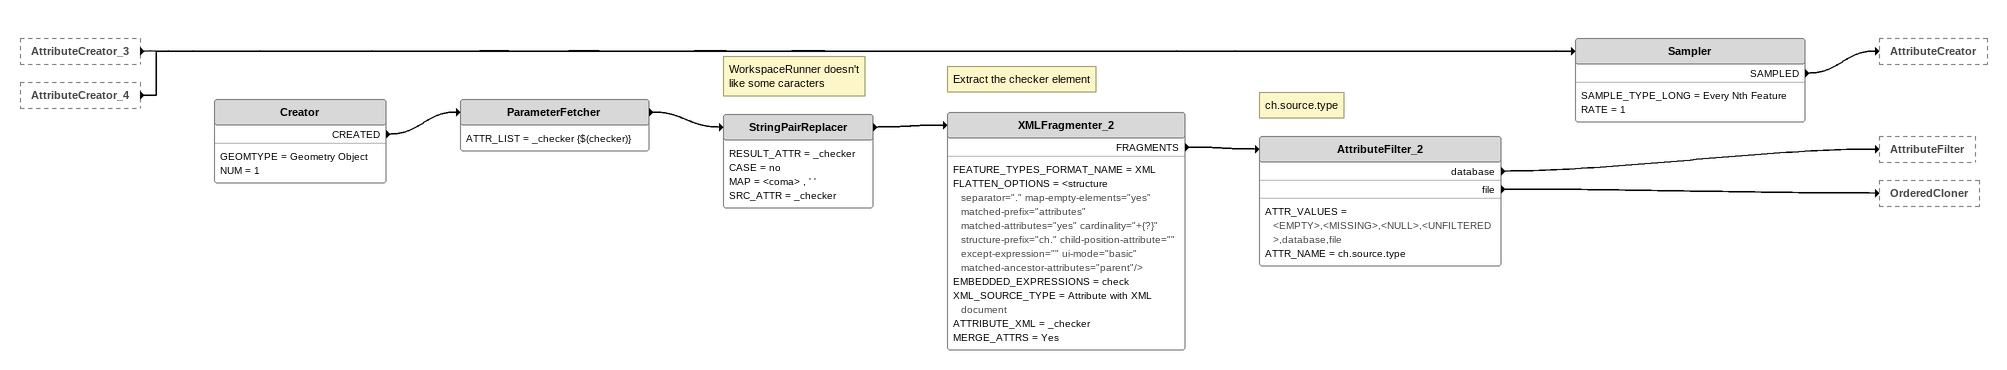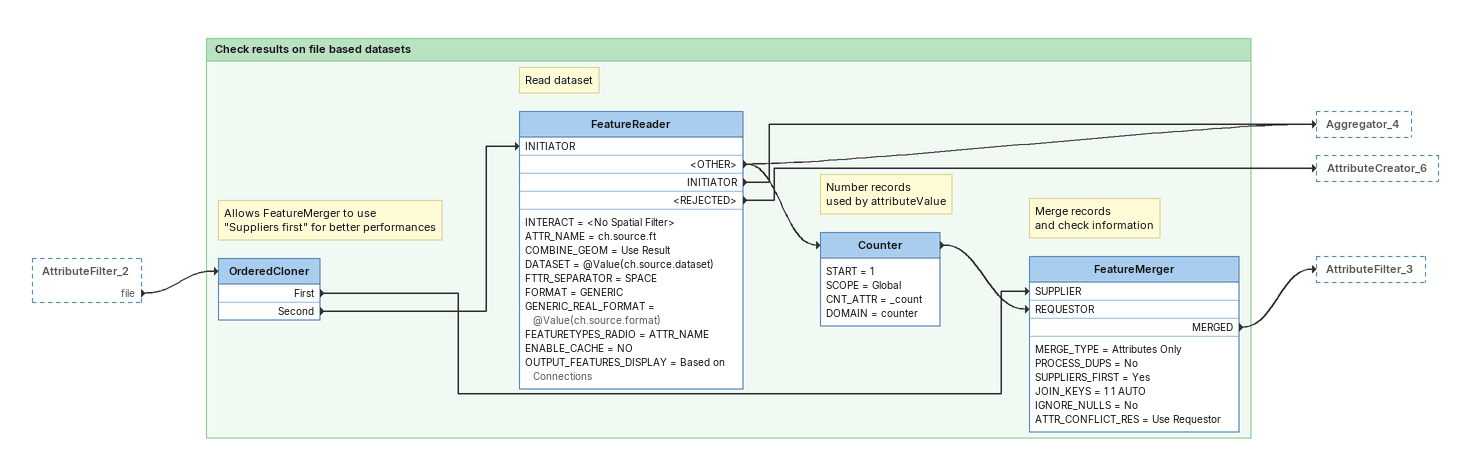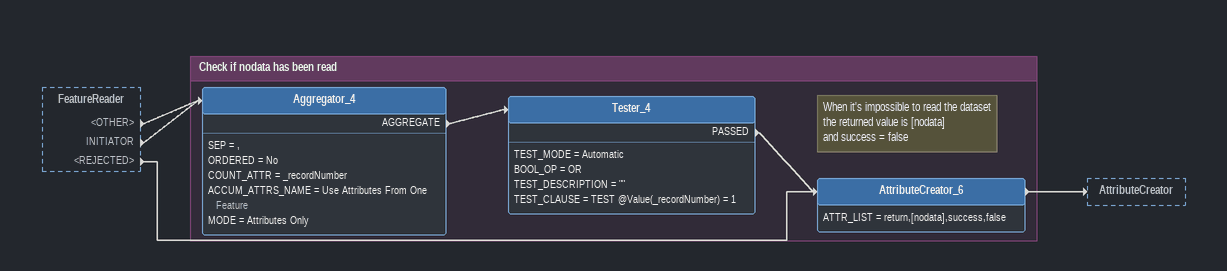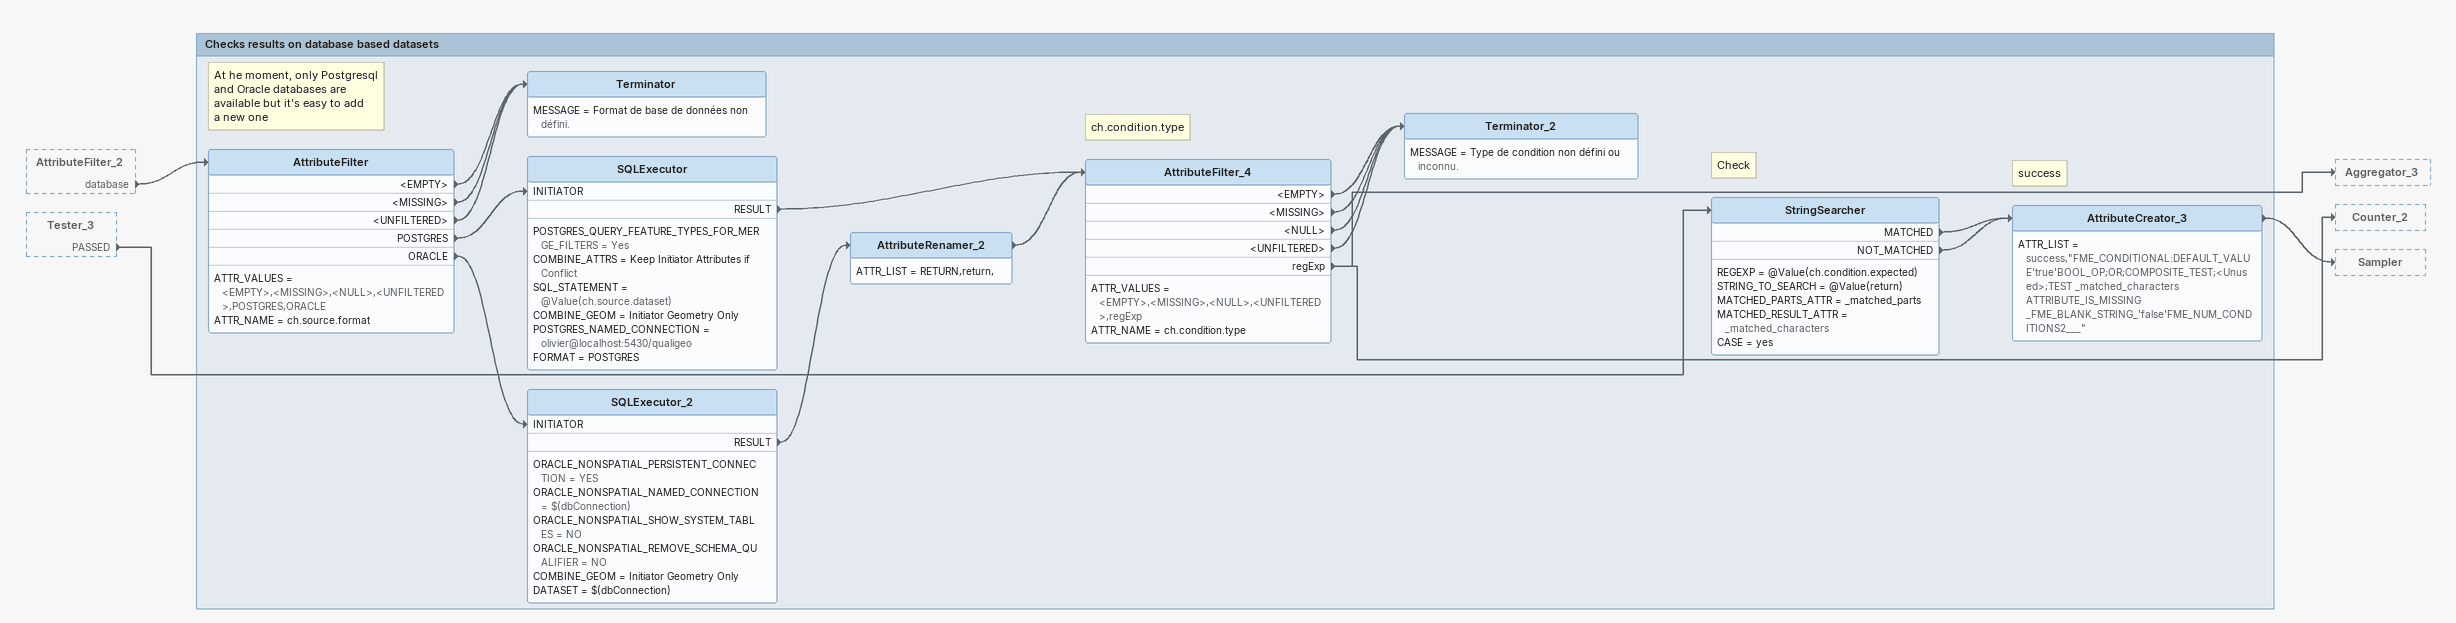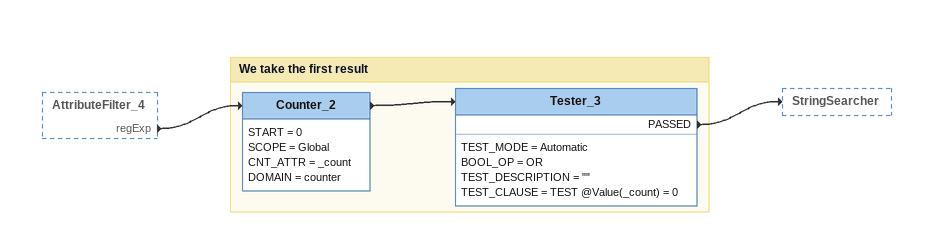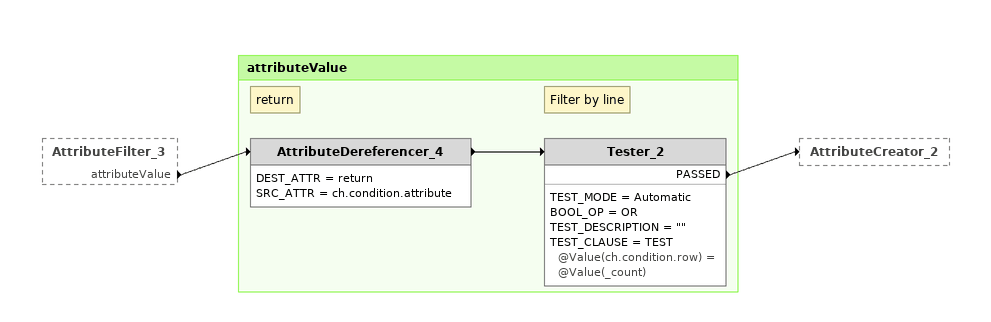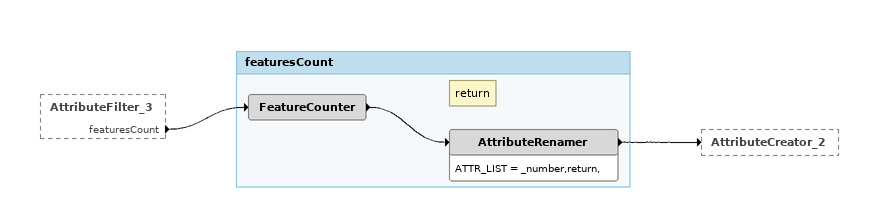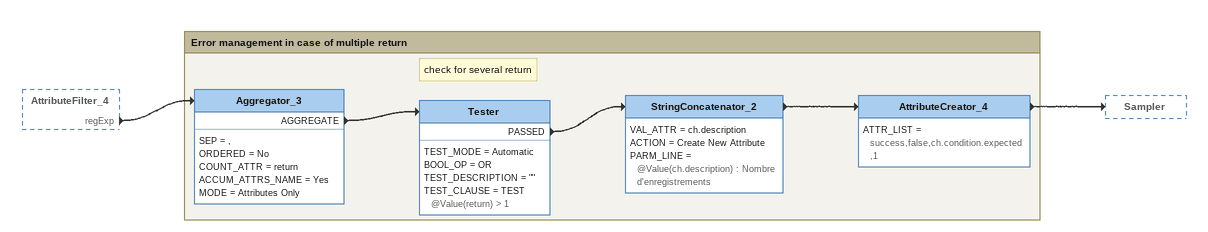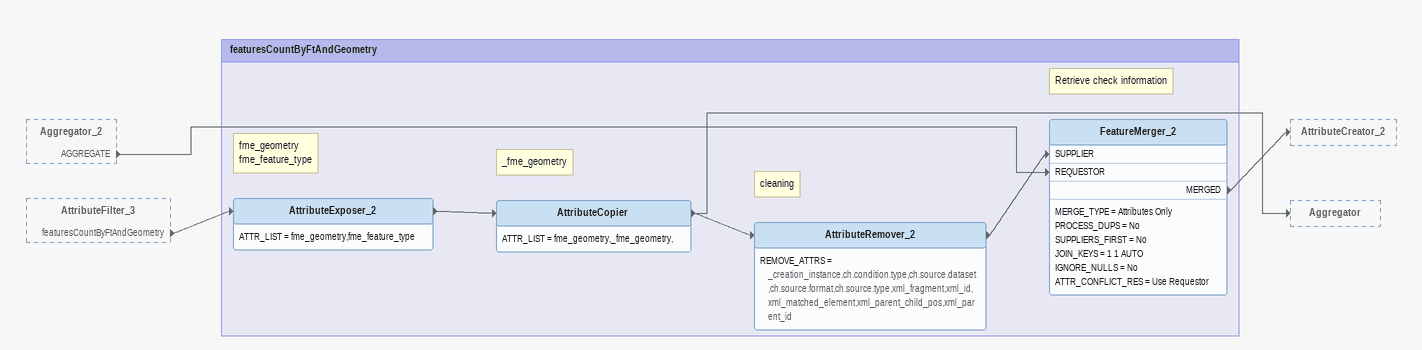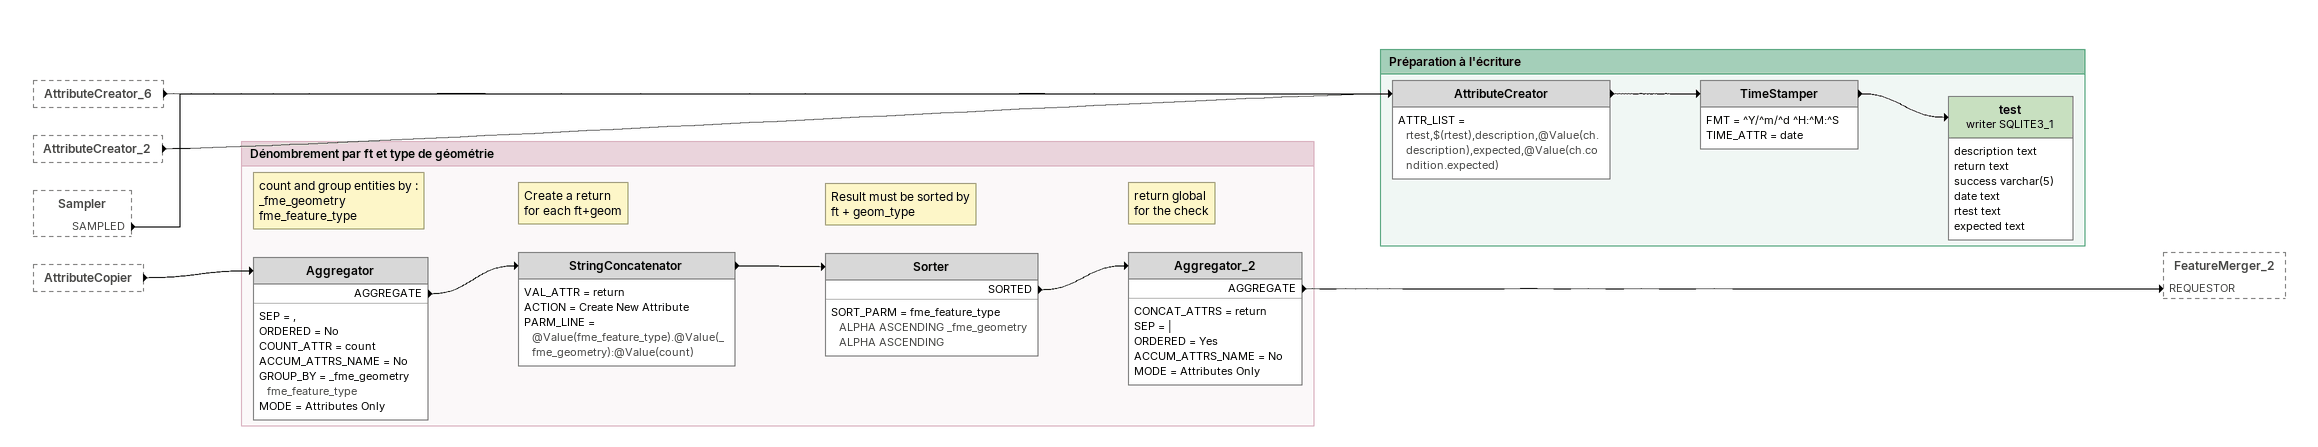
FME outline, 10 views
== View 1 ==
AttributeCreator_3 [outside]
    -> Sampler
AttributeCreator_4 [outside]
    -> Sampler
Creator
    GEOMTYPE = Geometry Object
    NUM = 1
    CREATED -> ParameterFetcher
ParameterFetcher
    ATTR_LIST = _checker {$(checker)}
    -> StringPairReplacer
Note: WorkspaceRunner doesn't / like some caracters
StringPairReplacer
    RESULT_ATTR = _checker
    CASE = no
    MAP = <coma> , ' '
    SRC_ATTR = _checker
    -> XMLFragmenter_2
Note: Extract the checker element
XMLFragmenter_2
    FEATURE_TYPES_FORMAT_NAME = XML
    FLATTEN_OPTIONS = <structure separator="." map-empty-elements="yes" matched-prefix="attributes" matched-attributes="yes" cardinality="+{?}" structure-prefix="ch." child-position-attribute="" except-expression="" ui-mode="basic" matched-ancestor-attributes="parent"/>
    EMBEDDED_EXPRESSIONS = check
    XML_SOURCE_TYPE = Attribute with XML document
    ATTRIBUTE_XML = _checker
    MERGE_ATTRS = Yes
    FRAGMENTS -> AttributeFilter_2
Note: ch.source.type
AttributeFilter_2
    ATTR_VALUES = <EMPTY>,<MISSING>,<NULL>,<UNFILTERED>,database,file
    ATTR_NAME = ch.source.type
    database -> AttributeFilter
    file -> OrderedCloner
Sampler
    SAMPLE_TYPE_LONG = Every Nth Feature
    RATE = 1
    SAMPLED -> AttributeCreator

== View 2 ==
AttributeFilter_2 [outside]
    file -> OrderedCloner

Bookmark: Check results on file based datasets
Note: Allows FeatureMerger to use / "Suppliers first" for better performances
OrderedCloner
    First -> FeatureMerger [SUPPLIER]
    Second -> FeatureReader [INITIATOR]
Note: Read dataset
FeatureReader
    INTERACT = <No Spatial Filter>
    ATTR_NAME = ch.source.ft
    COMBINE_GEOM = Use Result
    DATASET = @Value(ch.source.dataset)
    FTTR_SEPARATOR = SPACE
    FORMAT = GENERIC
    GENERIC_REAL_FORMAT = @Value(ch.source.format)
    FEATURETYPES_RADIO = ATTR_NAME
    ENABLE_CACHE = NO
    OUTPUT_FEATURES_DISPLAY = Based on Connections
    <OTHER> -> Counter
    <OTHER> -> Aggregator_4
    INITIATOR -> Aggregator_4
    <REJECTED> -> AttributeCreator_6
Note: Number records / used by attributeValue
Counter
    START = 1
    SCOPE = Global
    CNT_ATTR = _count
    DOMAIN = counter
    -> FeatureMerger [REQUESTOR]
Note: Merge records / and check information
FeatureMerger
    MERGE_TYPE = Attributes Only
    PROCESS_DUPS = No
    SUPPLIERS_FIRST = Yes
    JOIN_KEYS = 1 1 AUTO
    IGNORE_NULLS = No
    ATTR_CONFLICT_RES = Use Requestor
    MERGED -> AttributeFilter_3

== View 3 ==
FeatureReader [outside]
    <OTHER> -> Aggregator_4
    INITIATOR -> Aggregator_4
    <REJECTED> -> AttributeCreator_6

Bookmark: Check if nodata has been read
Aggregator_4
    SEP = ,
    ORDERED = No
    COUNT_ATTR = _recordNumber
    ACCUM_ATTRS_NAME = Use Attributes From One Feature
    MODE = Attributes Only
    AGGREGATE -> Tester_4
Tester_4
    TEST_MODE = Automatic
    BOOL_OP = OR
    TEST_DESCRIPTION = ""
    TEST_CLAUSE = TEST @Value(_recordNumber) = 1
    PASSED -> AttributeCreator_6
Note: When it's impossible to read the dataset / the returned value is [nodata] / and success = false
AttributeCreator_6
    ATTR_LIST = return,[nodata],success,false
    -> AttributeCreator

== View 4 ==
AttributeFilter_2 [outside]
    database -> AttributeFilter
Tester_3 [outside]
    PASSED -> StringSearcher

Bookmark: Checks results on database based datasets
Note: At he moment, only Postgresql / and Oracle databases are / available but it's easy to add / a new one
AttributeFilter
    ATTR_VALUES = <EMPTY>,<MISSING>,<NULL>,<UNFILTERED>,POSTGRES,ORACLE
    ATTR_NAME = ch.source.format
    <EMPTY> -> Terminator
    <MISSING> -> Terminator
    <UNFILTERED> -> Terminator
    POSTGRES -> SQLExecutor [INITIATOR]
    ORACLE -> SQLExecutor_2 [INITIATOR]
Terminator
    MESSAGE = Format de base de données non défini.
SQLExecutor
    POSTGRES_QUERY_FEATURE_TYPES_FOR_MERGE_FILTERS = Yes
    COMBINE_ATTRS = Keep Initiator Attributes if Conflict
    SQL_STATEMENT = @Value(ch.source.dataset)
    COMBINE_GEOM = Initiator Geometry Only
    POSTGRES_NAMED_CONNECTION = olivier@localhost:5430/qualigeo
    FORMAT = POSTGRES
    RESULT -> AttributeFilter_4
SQLExecutor_2
    ORACLE_NONSPATIAL_PERSISTENT_CONNECTION = YES
    ORACLE_NONSPATIAL_NAMED_CONNECTION = $(dbConnection)
    ORACLE_NONSPATIAL_SHOW_SYSTEM_TABLES = NO
    ORACLE_NONSPATIAL_REMOVE_SCHEMA_QUALIFIER = NO
    COMBINE_GEOM = Initiator Geometry Only
    DATASET = $(dbConnection)
    RESULT -> AttributeRenamer_2
AttributeRenamer_2
    ATTR_LIST = RETURN,return,
    -> AttributeFilter_4
Note: ch.condition.type
AttributeFilter_4
    ATTR_VALUES = <EMPTY>,<MISSING>,<NULL>,<UNFILTERED>,regExp
    ATTR_NAME = ch.condition.type
    <EMPTY> -> Terminator_2
    <MISSING> -> Terminator_2
    <NULL> -> Terminator_2
    <UNFILTERED> -> Terminator_2
    regExp -> Aggregator_3
    regExp -> Counter_2
Terminator_2
    MESSAGE = Type de condition non défini ou inconnu.
Note: Check
StringSearcher
    REGEXP = @Value(ch.condition.expected)
    STRING_TO_SEARCH = @Value(return)
    MATCHED_PARTS_ATTR = _matched_parts
    MATCHED_RESULT_ATTR = _matched_characters
    CASE = yes
    MATCHED -> AttributeCreator_3
    NOT_MATCHED -> AttributeCreator_3
Note: success
AttributeCreator_3
    ATTR_LIST = success,"FME_CONDITIONAL:DEFAULT_VALUE'true'BOOL_OP;OR;COMPOSITE_TEST;<Unused>;TEST _matched_characters ATTRIBUTE_IS_MISSING _FME_BLANK_STRING_'false'FME_NUM_CONDITIONS2___"
    -> Sampler

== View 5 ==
AttributeFilter_4 [outside]
    regExp -> Counter_2

Bookmark: We take the first result
Counter_2
    START = 0
    SCOPE = Global
    CNT_ATTR = _count
    DOMAIN = counter
    -> Tester_3
Tester_3
    TEST_MODE = Automatic
    BOOL_OP = OR
    TEST_DESCRIPTION = ""
    TEST_CLAUSE = TEST @Value(_count) = 0
    PASSED -> StringSearcher

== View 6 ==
AttributeFilter_3 [outside]
    attributeValue -> AttributeDereferencer_4

Bookmark: attributeValue
Note: return
AttributeDereferencer_4
    DEST_ATTR = return
    SRC_ATTR = ch.condition.attribute
    -> Tester_2
Note: Filter by line
Tester_2
    TEST_MODE = Automatic
    BOOL_OP = OR
    TEST_DESCRIPTION = ""
    TEST_CLAUSE = TEST @Value(ch.condition.row) = @Value(_count)
    PASSED -> AttributeCreator_2

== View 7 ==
AttributeFilter_3 [outside]
    featuresCount -> FeatureCounter

Bookmark: featuresCount
FeatureCounter
    -> AttributeRenamer
Note: return
AttributeRenamer
    ATTR_LIST = _number,return,
    -> AttributeCreator_2

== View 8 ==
AttributeFilter_4 [outside]
    regExp -> Aggregator_3

Bookmark: Error management in case of multiple return
Aggregator_3
    SEP = ,
    ORDERED = No
    COUNT_ATTR = return
    ACCUM_ATTRS_NAME = Yes
    MODE = Attributes Only
    AGGREGATE -> Tester
Note: check for several return
Tester
    TEST_MODE = Automatic
    BOOL_OP = OR
    TEST_DESCRIPTION = ""
    TEST_CLAUSE = TEST @Value(return) > 1
    PASSED -> StringConcatenator_2
StringConcatenator_2
    VAL_ATTR = ch.description
    ACTION = Create New Attribute
    PARM_LINE = @Value(ch.description) : Nombre d'enregistrements
    -> AttributeCreator_4
AttributeCreator_4
    ATTR_LIST = success,false,ch.condition.expected,1
    -> Sampler

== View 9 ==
Aggregator_2 [outside]
    AGGREGATE -> FeatureMerger_2 [REQUESTOR]
AttributeFilter_3 [outside]
    featuresCountByFtAndGeometry -> AttributeExposer_2

Bookmark: featuresCountByFtAndGeometry
Note: fme_geometry / fme_feature_type
AttributeExposer_2
    ATTR_LIST = fme_geometry,fme_feature_type
    -> AttributeCopier
Note: _fme_geometry
AttributeCopier
    ATTR_LIST = fme_geometry,_fme_geometry,
    -> AttributeRemover_2
    -> Aggregator
Note: cleaning
AttributeRemover_2
    REMOVE_ATTRS = _creation_instance,ch.condition.type,ch.source.dataset,ch.source.format,ch.source.type,xml_fragment,xml_id,xml_matched_element,xml_parent_child_pos,xml_parent_id
    -> FeatureMerger_2 [SUPPLIER]
Note: Retrieve check information
FeatureMerger_2
    MERGE_TYPE = Attributes Only
    PROCESS_DUPS = No
    SUPPLIERS_FIRST = No
    JOIN_KEYS = 1 1 AUTO
    IGNORE_NULLS = No
    ATTR_CONFLICT_RES = Use Requestor
    MERGED -> AttributeCreator_2

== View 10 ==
AttributeCreator_6 [outside]
    -> AttributeCreator
AttributeCreator_2 [outside]
    -> AttributeCreator
Sampler [outside]
    SAMPLED -> AttributeCreator
AttributeCopier [outside]
    -> Aggregator

Bookmark: Dénombrement par ft et type de géométrie
Note: count and group entities by : / _fme_geometry / fme_feature_type
Aggregator
    SEP = ,
    ORDERED = No
    COUNT_ATTR = count
    ACCUM_ATTRS_NAME = No
    GROUP_BY = _fme_geometry fme_feature_type
    MODE = Attributes Only
    AGGREGATE -> StringConcatenator
Note: Create a return / for each ft+geom
StringConcatenator
    VAL_ATTR = return
    ACTION = Create New Attribute
    PARM_LINE = @Value(fme_feature_type).@Value(_fme_geometry):@Value(count)
    -> Sorter
Note: Result must be sorted by / ft + geom_type
Sorter
    SORT_PARM = fme_feature_type ALPHA ASCENDING _fme_geometry ALPHA ASCENDING
    SORTED -> Aggregator_2
Note: return global / for the check
Aggregator_2
    CONCAT_ATTRS = return
    SEP = |
    ORDERED = Yes
    ACCUM_ATTRS_NAME = No
    MODE = Attributes Only
    AGGREGATE -> FeatureMerger_2 [REQUESTOR]

Bookmark: Préparation à l'écriture
AttributeCreator
    ATTR_LIST = rtest,$(rtest),description,@Value(ch.description),expected,@Value(ch.condition.expected)
    -> TimeStamper
TimeStamper
    FMT = ^Y/^m/^d ^H:^M:^S
    TIME_ATTR = date
    -> test (writer SQLITE3_1)
test (writer SQLITE3_1)
    attributes: description text, return text, success varchar(5), date text, rtest text, expected text
